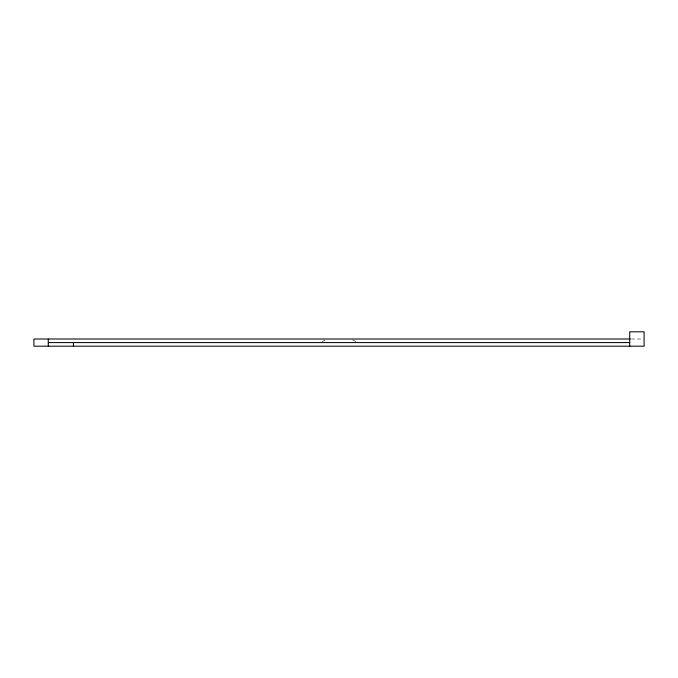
<?xml version="1.0" encoding="UTF-8"?>
<svg xmlns="http://www.w3.org/2000/svg" width="678" height="678" viewBox="0 0 678 678"><rect width="100%" height="100%" fill="white"/><g stroke="black" fill="none" stroke-linecap="round" stroke-linejoin="round"><path stroke-width="0.51" stroke-dasharray="3.39 2.54" d="M322.042 341.695L325.415 339.898M631.396 339L642.049 339M352.585 339.898L355.958 341.695"/><path stroke-width="1.02" d="M630.337 339L33.9 339L33.9 346.187L644.1 346.187L644.1 331.813L629.726 331.813L629.726 346.187M48.274 342.593L629.726 342.593M73.427 342.593L73.427 346.187M48.274 339L48.274 346.187"/></g></svg>
